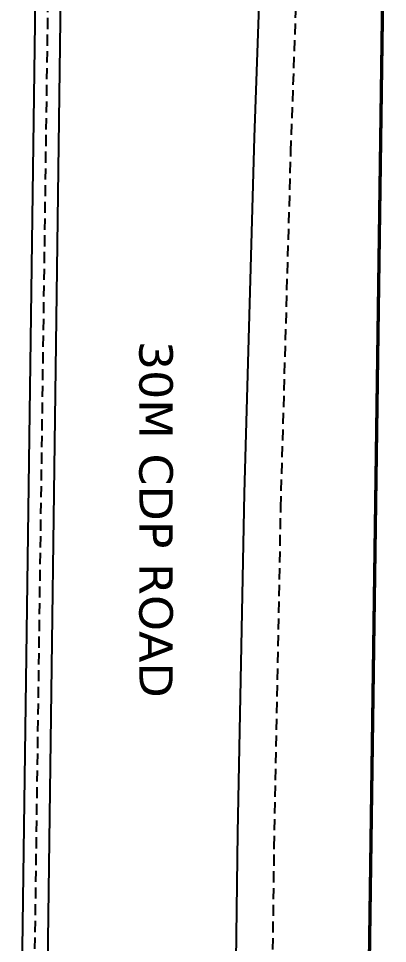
# Model space of a CAD drawing. Header units: millimetres. Extents: x 7964926 to 16080295, y -6277184 to -2986664.
# Drawn here: x 8284517 to 8301064, y -3117945 to -3076463 of the extents above; entities that cross this region are included whole.
import ezdxf

# ---------------------------------------------------------------- set-up
doc = ezdxf.new("R2010")
doc.units = ezdxf.units.MM
doc.header["$LTSCALE"] = 2000
doc.header["$MEASUREMENT"] = 0
doc.linetypes.add('HIDDEN', pattern=[0.375, 0.25, -0.125])
for name, color, linetype in [('a-text m', 8, 'Continuous'), ('CDP-rOAD', 201, 'Continuous'), ('DRAIN', 5, 'Continuous'), ('ROAD', 1, 'Continuous')]:
    doc.layers.add(name, color=color, linetype=linetype)
doc.styles.add('a-con txt m', font='verdana.ttf', dxfattribs={"height": 300})

msp = doc.modelspace()

# ---------------------------------------------------------------- linework, layer by layer
at = {"layer": 'CDP-rOAD', "linetype": 'HIDDEN', "const_width": 150}
msp.add_lwpolyline([(8299983.8, -3142537.1), (8300038.7, -3137569.2), (8300089.8, -3130336.3), (8300872.3, -3073593.2), (8300988.9, -3064837.1), (8300929, -3054588.4)], dxfattribs=at)
at = {"layer": 'DRAIN', "linetype": 'HIDDEN'}
msp.add_lwpolyline([(8295598.2, -3142955.2), (8295988.5, -3113612.7), (8296281.4, -3098388.4), (8296732.5, -3082430.6), (8297286.9, -3066842.2)], dxfattribs=at)
at = {"layer": 'ROAD', "color": 8, "linetype": 'HIDDEN'}
msp.add_lwpolyline([(8284984.7, -3142371.2), (8285039.3, -3137433.3), (8285090.6, -3130179.9), (8285873.7, -3073386.4), (8285988.3, -3064781.1), (8285929.2, -3054676.1)], dxfattribs=at)
at = {"layer": 'ROAD'}
for points in [[(8293961.1, -3142869.1), (8294358.6, -3112980), (8294651.5, -3097755.7), (8295102.7, -3081798), (8295614.4, -3067407.9)], [(8285300, -3073378.5), (8284516.8, -3130172)], [(8285678.5, -3130049.1), (8286449.1, -3073201.7)]]:
    msp.add_lwpolyline(points, dxfattribs=at)

# ---------------------------------------------------------------- texts
at = {"layer": 'a-text m', "insert": (8291436.5, -3088166.3), "char_height": 1500, "attachment_point": 1, "rotation": 270, "style": 'a-con txt m'}
msp.add_mtext_dynamic_manual_height_columns('\\pxqc;30M CDP ROAD', width=21515.441, gutter_width=1, heights=[0], dxfattribs=at)

doc.saveas('drawing.dxf')
